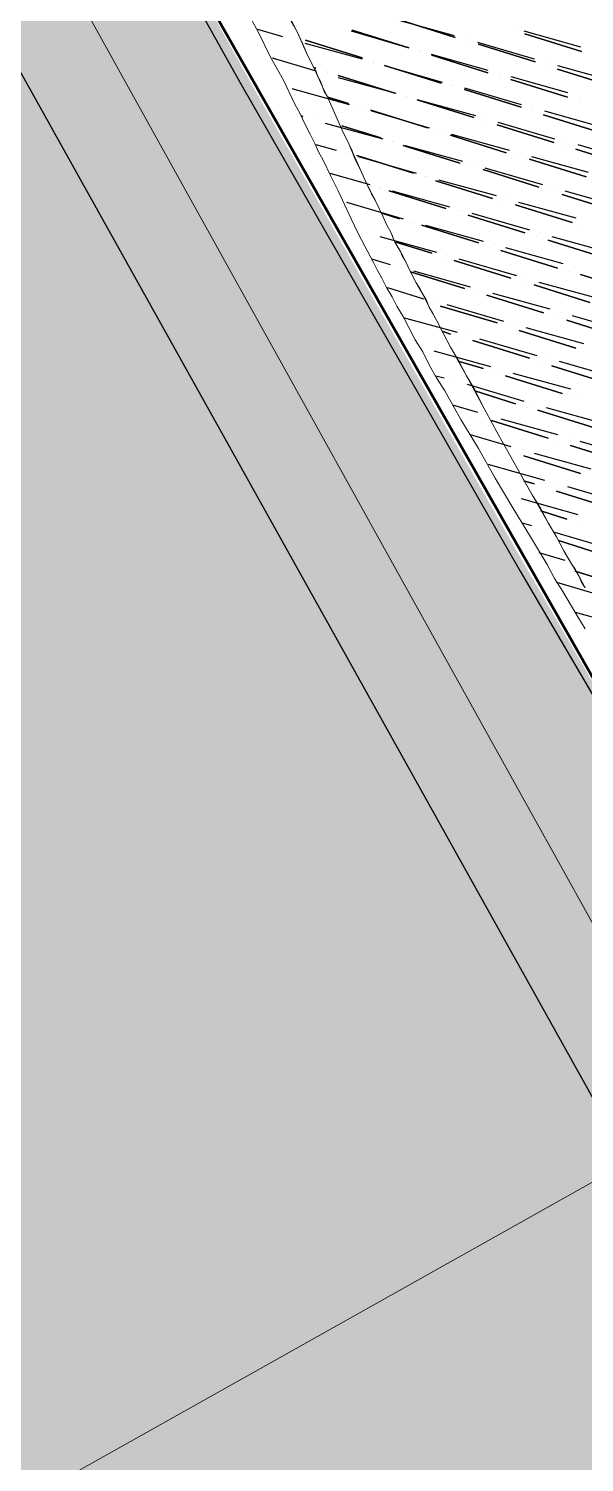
# Model space of a CAD drawing. Header units: millimetres. Extents: x -5841 to 140562, y 1006 to 102310.
# Drawn here: x 102873 to 103506, y 36727 to 38359 of the extents above; entities that cross this region are included whole.
import ezdxf

# ---------------------------------------------------------------- set-up
doc = ezdxf.new("R2010")
doc.units = ezdxf.units.MM
doc.header["$LTSCALE"] = 10
doc.layers.add('PDF18_0', color=7, linetype='Continuous')
doc.layers.add('PDF18_WALLS', color=7, linetype='Continuous')
for name, color, linetype, true_color in [('PDF18_1_DRAWING', 7, 'Continuous', 0x5cb800), ('PDF18_KD - WALL - LOADBEARING', 7, 'Continuous', 0xc0ab87), ('PDF18_SURVEY_POINTS', 7, 'Continuous', 0x636466)]:
    doc.layers.add(name, color=color, linetype=linetype, true_color=true_color)

msp = doc.modelspace()

# ---------------------------------------------------------------- linework, layer by layer
at = {"layer": 'PDF18_0', "color": 1, "lineweight": 60}
msp.add_lwpolyline([(105335.8975, 37880.79667), (103841.56867, 37047.90943), (102962.11594, 38591.97867), (102793.8452, 38887.24619), (102962.11594, 38591.97867), (103841.56867, 37047.90943), (105335.8975, 37880.79667), (103841.56867, 37047.90943), (102962.11594, 38591.97867), (102793.8452, 38887.24619), (102543.02656, 39452.38188), (95831.24651, 38675.58488), (95818.54683, 38660.76859), (91849.89732, 37215.12186)], dxfattribs=at)
at = {"layer": 'PDF18_0', "lineweight": 0}
for points in [[(103103.92902, 38412.06655), (103134.61991, 38354.918), (103148.37789, 38326.34372), (103163.19419, 38299.88606), (103175.89386, 38273.4284), (103182.2437, 38261.78703), (103187.53524, 38250.14565), (103193.88508, 38238.50428), (103199.17661, 38227.92122), (103203.40983, 38218.39646), (103208.70137, 38208.8717), (103217.16782, 38190.88049), (103225.63427, 38173.94758), (103240.45056, 38142.19839), (103247.85871, 38126.32379), (103256.32516, 38110.44919), (103265.84992, 38092.45798), (103270.08315, 38083.99153), (103275.37468, 38074.46677), (103280.66621, 38063.8837), (103287.01605, 38053.30064), (103292.30758, 38042.71757), (103299.71573, 38031.0762), (103306.06557, 38018.37652), (103313.47371, 38004.61854), (103321.94017, 37990.86055), (103329.34831, 37976.04426), (103337.81476, 37961.22797), (103347.33952, 37946.41168), (103365.33073, 37913.60418), (103385.43856, 37880.79667), (103404.48808, 37846.93086), (103424.5959, 37813.06506), (103444.70372, 37780.25755), (103463.75324, 37748.50836), (103472.21969, 37732.63376), (103481.74445, 37717.81747), (103490.21091, 37703.00118), (103498.67736, 37689.24319), (103507.14381, 37675.48521)], [(103165.3108, 38382.43397), (103179.06878, 38354.918), (103190.71016, 38328.46034), (103197.05999, 38315.76066), (103202.35153, 38304.11929), (103207.64306, 38292.47792), (103212.93459, 38281.89485), (103217.16782, 38272.37009), (103221.40105, 38262.84533), (103229.8675, 38243.79582), (103238.33395, 38226.86291), (103252.09193, 38195.11371), (103259.50008, 38179.23912), (103267.96653, 38163.36452), (103276.43298, 38145.37331), (103280.66621, 38135.84855), (103285.95774, 38126.32379), (103290.19097, 38115.74072), (103296.54081, 38105.15766), (103301.83234, 38094.57459), (103308.18218, 38081.87492), (103314.53202, 38069.17524), (103321.94017, 38056.47556), (103329.34831, 38041.65927), (103337.81476, 38026.84298), (103345.22291, 38012.02668), (103353.68936, 37996.15209), (103371.68057, 37963.34458), (103389.67178, 37930.53708), (103408.7213, 37895.61296), (103427.77082, 37861.74716), (103446.82034, 37827.88135), (103464.81155, 37796.13215), (103474.33631, 37780.25755), (103482.80276, 37764.38295), (103491.26921, 37749.56666), (103499.73566, 37735.80868), (103507.14381, 37722.05069)], [(103171.66064, 38367.61768), (103179.06878, 38354.918), (103185.41862, 38341.16002), (103190.71016, 38328.46034), (103197.05999, 38315.76066), (103200.23491, 38310.46913), (103202.35153, 38304.11929), (103205.52645, 38298.82775), (103207.64306, 38292.47792), (103209.75967, 38287.18638), (103212.93459, 38281.89485), (103217.16782, 38272.37009), (103221.40105, 38262.84533), (103225.63427, 38253.32057), (103229.8675, 38243.79582), (103234.10072, 38235.32936), (103238.33395, 38226.86291), (103241.50887, 38219.45476), (103244.68379, 38210.98831), (103252.09193, 38195.11371), (103259.50008, 38179.23912), (103263.73331, 38170.77266), (103267.96653, 38163.36452), (103272.19976, 38153.83976), (103276.43298, 38145.37331), (103280.66621, 38135.84855), (103285.95774, 38126.32379), (103288.07436, 38121.03226), (103290.19097, 38115.74072), (103293.36589, 38110.44919), (103296.54081, 38105.15766), (103298.65742, 38099.86613), (103301.83234, 38094.57459), (103305.00726, 38088.22475), (103308.18218, 38081.87492), (103311.3571, 38075.52508), (103314.53202, 38069.17524), (103318.76525, 38062.8254), (103321.94017, 38056.47556), (103326.17339, 38049.06741), (103329.34831, 38041.65927), (103333.58154, 38034.25112), (103337.81476, 38026.84298), (103345.22291, 38012.02668), (103353.68936, 37996.15209), (103363.21412, 37980.27749), (103371.68057, 37963.34458), (103381.20533, 37947.46999), (103389.67178, 37930.53708), (103408.7213, 37895.61296), (103427.77082, 37861.74716), (103437.29558, 37844.81425), (103446.82034, 37827.88135), (103456.3451, 37812.00675), (103464.81155, 37796.13215), (103474.33631, 37780.25755), (103482.80276, 37764.38295), (103487.03599, 37756.97481), (103491.26921, 37749.56666), (103495.50244, 37743.21682), (103499.73566, 37735.80868), (103502.91058, 37728.40053), (103507.14381, 37722.05069)], [(103507.14381, 37722.05069), (103499.73566, 37735.80868), (103491.26921, 37749.56666), (103482.80276, 37764.38295), (103474.33631, 37780.25755), (103464.81155, 37796.13215), (103456.3451, 37812.00675), (103446.82034, 37827.88135), (103427.77082, 37861.74716), (103408.7213, 37895.61296), (103389.67178, 37930.53708), (103371.68057, 37963.34458), (103363.21412, 37980.27749), (103353.68936, 37996.15209), (103345.22291, 38012.02668), (103337.81476, 38026.84298), (103329.34831, 38041.65927), (103321.94017, 38056.47556), (103314.53202, 38069.17524), (103308.18218, 38081.87492), (103301.83234, 38094.57459), (103296.54081, 38105.15766), (103290.19097, 38115.74072), (103285.95774, 38126.32379), (103280.66621, 38135.84855), (103276.43298, 38145.37331), (103272.19976, 38153.83976), (103267.96653, 38163.36452), (103259.50008, 38179.23912), (103252.09193, 38195.11371), (103244.68379, 38210.98831), (103238.33395, 38226.86291), (103229.8675, 38243.79582), (103225.63427, 38253.32057), (103221.40105, 38262.84533), (103217.16782, 38272.37009), (103212.93459, 38281.89485), (103207.64306, 38292.47792), (103202.35153, 38304.11929), (103197.05999, 38315.76066), (103190.71016, 38328.46034), (103185.41862, 38341.16002), (103179.06878, 38354.918), (103171.66064, 38367.61768)]]:
    msp.add_lwpolyline(points, dxfattribs=at)
at = {"layer": 'PDF18_0', "lineweight": 25}
for points in [[(103119.80362, 38282.95316), (103119.80362, 38282.95316)], [(102949.41627, 37763.32465), (102949.41627, 37763.32465)], [(103269.02484, 37759.09142), (103269.02484, 37759.09142)], [(103437.29558, 37725.22561), (103437.29558, 37725.22561)]]:
    msp.add_lwpolyline(points, dxfattribs=at)
at = {"layer": 'PDF18_1_DRAWING', "lineweight": 25}
for points in [[(103293.36589, 38368.67599), (103357.92259, 38350.68478)], [(103295.4825, 38368.67599), (103358.98089, 38348.56816)], [(103133.5616, 38358.09292), (103162.13588, 38349.62647)], [(103240.45056, 38355.97631), (103306.06557, 38336.92679), (103241.50887, 38357.03461), (103306.06557, 38336.92679), (103241.50887, 38357.03461)], [(103425.65421, 38355.97631), (103425.65421, 38355.97631)], [(103425.65421, 38355.97631), (103425.65421, 38355.97631)], [(103425.65421, 38355.97631), (103425.65421, 38355.97631)], [(103437.29558, 38355.97631), (103501.85228, 38337.9851)], [(103438.35388, 38352.80139), (103502.91058, 38332.69356)], [(103174.83556, 38346.45155), (103174.83556, 38346.45155)], [(103187.53524, 38342.21832), (103253.15024, 38324.22711)], [(103188.59354, 38345.39324), (103253.15024, 38325.28542)], [(103318.76525, 38333.75187), (103318.76525, 38333.75187)], [(103371.68057, 38346.45155), (103371.68057, 38346.45155)], [(103372.73888, 38344.33494), (103372.73888, 38344.33494)], [(103372.73888, 38344.33494), (103372.73888, 38344.33494)], [(103372.73888, 38344.33494), (103372.73888, 38344.33494)], [(103384.38025, 38343.27663), (103448.93695, 38324.22711)], [(103385.43856, 38341.16002), (103449.99526, 38321.05219)], [(103150.49451, 38325.28542), (103200.23491, 38310.46913)], [(103265.84992, 38321.05219), (103265.84992, 38321.05219)], [(103265.84992, 38321.05219), (103265.84992, 38321.05219)], [(103265.84992, 38321.05219), (103265.84992, 38321.05219)], [(103265.84992, 38319.99389), (103265.84992, 38319.99389)], [(103318.76525, 38332.69356), (103318.76525, 38332.69356)], [(103318.76525, 38332.69356), (103318.76525, 38332.69356)], [(103318.76525, 38332.69356), (103318.76525, 38332.69356)], [(103331.46492, 38329.51864), (103396.02162, 38311.52743)], [(103332.52323, 38328.46034), (103396.02162, 38308.35251)], [(103462.69494, 38321.05219), (103462.69494, 38321.05219)], [(103198.1183, 38313.64405), (103200.23491, 38313.64405)], [(103212.93459, 38309.41082), (103212.93459, 38309.41082)], [(103212.93459, 38309.41082), (103212.93459, 38309.41082)], [(103212.93459, 38309.41082), (103212.93459, 38309.41082)], [(103212.93459, 38307.29421), (103212.93459, 38307.29421)], [(103225.63427, 38305.17759), (103290.19097, 38285.06977)], [(103225.63427, 38303.06098), (103291.24928, 38285.06977)], [(103343.1063, 38296.71114), (103278.5496, 38316.81897), (103343.1063, 38296.71114), (103278.5496, 38316.81897), (103344.1646, 38297.76945)], [(103409.77961, 38307.29421), (103409.77961, 38307.29421)], [(103409.77961, 38305.17759), (103409.77961, 38305.17759)], [(103409.77961, 38305.17759), (103409.77961, 38305.17759)], [(103409.77961, 38305.17759), (103409.77961, 38305.17759)], [(103422.47929, 38304.11929), (103487.03599, 38286.12808)], [(103422.47929, 38300.94437), (103487.03599, 38280.83654)], [(103462.69494, 38316.81897), (103462.69494, 38316.81897)], [(103462.69494, 38316.81897), (103462.69494, 38316.81897)], [(103462.69494, 38316.81897), (103462.69494, 38316.81897)], [(103475.39461, 38316.81897), (103539.95131, 38298.82775)], [(103475.39461, 38312.58574), (103539.95131, 38292.47792)], [(103172.71894, 38290.3613), (103238.33395, 38272.37009)], [(103355.80598, 38293.53622), (103355.80598, 38293.53622)], [(103355.80598, 38293.53622), (103355.80598, 38293.53622)], [(103355.80598, 38293.53622), (103355.80598, 38293.53622)], [(103356.86428, 38294.59453), (103356.86428, 38294.59453)], [(103369.56396, 38291.41961), (103434.12066, 38272.37009)], [(103369.56396, 38289.303), (103434.12066, 38269.19517)], [(103213.9929, 38280.83654), (103237.27564, 38273.4284)], [(103249.97532, 38269.19517), (103249.97532, 38269.19517)], [(103249.97532, 38269.19517), (103249.97532, 38269.19517)], [(103249.97532, 38269.19517), (103249.97532, 38269.19517)], [(103302.89065, 38280.83654), (103302.89065, 38280.83654)], [(103302.89065, 38280.83654), (103302.89065, 38280.83654)], [(103302.89065, 38280.83654), (103302.89065, 38280.83654)], [(103303.94895, 38281.89485), (103303.94895, 38281.89485)], [(103315.59033, 38277.66162), (103380.14703, 38257.5538)], [(103316.64863, 38277.66162), (103382.26364, 38259.67041)], [(103447.87864, 38269.19517), (103447.87864, 38269.19517)], [(103499.73566, 38276.60332), (103499.73566, 38276.60332)], [(103499.73566, 38276.60332), (103499.73566, 38276.60332)], [(103499.73566, 38276.60332), (103499.73566, 38276.60332)], [(103500.79397, 38281.89485), (103500.79397, 38281.89485)], [(103183.30201, 38259.67041), (103185.41862, 38258.61211)], [(103198.1183, 38255.43719), (103198.1183, 38255.43719)], [(103251.03363, 38268.13687), (103251.03363, 38268.13687)], [(103262.675, 38266.02025), (103327.2317, 38245.91243)], [(103263.73331, 38264.96195), (103329.34831, 38245.91243)], [(103393.90501, 38253.32057), (103393.90501, 38253.32057)], [(103393.90501, 38253.32057), (103393.90501, 38253.32057)], [(103393.90501, 38253.32057), (103393.90501, 38253.32057)], [(103394.96332, 38255.43719), (103394.96332, 38255.43719)], [(103407.663, 38252.26227), (103472.21969, 38233.21275)], [(103446.82034, 38264.96195), (103446.82034, 38264.96195)], [(103446.82034, 38264.96195), (103446.82034, 38264.96195)], [(103446.82034, 38264.96195), (103446.82034, 38264.96195)], [(103459.52002, 38260.72872), (103524.07671, 38240.6209)], [(103460.57832, 38264.96195), (103525.13502, 38246.97073)], [(103210.81798, 38251.20396), (103276.43298, 38233.21275)], [(103229.8675, 38248.02904), (103274.31637, 38234.27106)], [(103339.93138, 38241.6792), (103339.93138, 38241.6792)], [(103339.93138, 38241.6792), (103339.93138, 38241.6792)], [(103339.93138, 38241.6792), (103339.93138, 38241.6792)], [(103342.04799, 38242.73751), (103342.04799, 38242.73751)], [(103353.68936, 38237.44598), (103417.18775, 38217.33815)], [(103354.74767, 38238.50428), (103420.36267, 38220.51307)], [(103406.60469, 38249.08735), (103471.16139, 38228.97952)], [(103200.23491, 38226.86291), (103223.51766, 38220.51307)], [(103287.01605, 38230.03783), (103287.01605, 38230.03783)], [(103287.01605, 38230.03783), (103287.01605, 38230.03783)], [(103287.01605, 38230.03783), (103287.01605, 38230.03783)], [(103289.13266, 38230.03783), (103289.13266, 38230.03783)], [(103299.71573, 38225.8046), (103364.27243, 38205.69678)], [(103301.83234, 38225.8046), (103367.44735, 38207.81339)], [(103483.86107, 38225.8046), (103483.86107, 38225.8046)], [(103483.86107, 38225.8046), (103483.86107, 38225.8046)], [(103483.86107, 38225.8046), (103483.86107, 38225.8046)], [(103485.97768, 38230.03783), (103485.97768, 38230.03783)], [(103496.56074, 38221.57138), (103561.11744, 38201.46355)], [(103498.67736, 38226.86291), (103563.23406, 38207.81339)], [(103236.21734, 38216.27985), (103236.21734, 38216.27985)], [(103246.8004, 38214.16323), (103311.3571, 38194.05541)], [(103248.91701, 38213.10493), (103314.53202, 38194.05541)], [(103380.14703, 38203.58017), (103380.14703, 38203.58017)], [(103430.94574, 38213.10493), (103430.94574, 38213.10493)], [(103430.94574, 38213.10493), (103430.94574, 38213.10493)], [(103430.94574, 38213.10493), (103430.94574, 38213.10493)], [(103433.06235, 38217.33815), (103433.06235, 38217.33815)], [(103443.64542, 38209.93001), (103508.20212, 38189.82218)], [(103445.76203, 38213.10493), (103510.31873, 38195.11371)], [(103216.10951, 38194.05541), (103261.61669, 38181.35573)], [(103324.05678, 38189.82218), (103324.05678, 38189.82218)], [(103324.05678, 38189.82218), (103324.05678, 38189.82218)], [(103324.05678, 38189.82218), (103324.05678, 38189.82218)], [(103327.2317, 38190.88049), (103327.2317, 38190.88049)], [(103376.97211, 38201.46355), (103376.97211, 38201.46355)], [(103376.97211, 38201.46355), (103376.97211, 38201.46355)], [(103376.97211, 38201.46355), (103376.97211, 38201.46355)], [(103390.73009, 38198.28863), (103454.22848, 38178.18081)], [(103392.8467, 38200.40525), (103458.46171, 38181.35573)], [(103271.14145, 38178.18081), (103271.14145, 38178.18081)], [(103271.14145, 38178.18081), (103271.14145, 38178.18081)], [(103271.14145, 38178.18081), (103271.14145, 38178.18081)], [(103274.31637, 38177.1225), (103274.31637, 38177.1225)], [(103283.84113, 38173.94758), (103348.39783, 38153.83976)], [(103287.01605, 38173.94758), (103352.63106, 38155.95637)], [(103336.75646, 38185.58896), (103401.31316, 38165.48113)], [(103339.93138, 38186.64726), (103405.54638, 38168.65605)], [(103467.98647, 38173.94758), (103467.98647, 38173.94758)], [(103467.98647, 38173.94758), (103467.98647, 38173.94758)], [(103467.98647, 38173.94758), (103467.98647, 38173.94758)], [(103471.16139, 38178.18081), (103471.16139, 38178.18081)], [(103483.86107, 38173.94758), (103548.41776, 38155.95637)], [(103235.15903, 38161.24791), (103299.71573, 38142.19839)], [(103414.01283, 38162.30621), (103414.01283, 38162.30621)], [(103414.01283, 38162.30621), (103414.01283, 38162.30621)], [(103414.01283, 38162.30621), (103414.01283, 38162.30621)], [(103418.24606, 38165.48113), (103418.24606, 38165.48113)], [(103427.77082, 38158.07299), (103492.32752, 38137.96516)], [(103430.94574, 38161.24791), (103496.56074, 38143.25669)], [(103480.68615, 38169.71436), (103545.24284, 38149.60653)], [(103275.37468, 38148.54823), (103295.4825, 38142.19839)], [(103308.18218, 38137.96516), (103308.18218, 38137.96516)], [(103308.18218, 38137.96516), (103308.18218, 38137.96516)], [(103308.18218, 38137.96516), (103308.18218, 38137.96516)], [(103312.41541, 38139.02347), (103312.41541, 38139.02347)], [(103361.09751, 38150.66484), (103361.09751, 38150.66484)], [(103361.09751, 38150.66484), (103361.09751, 38150.66484)], [(103361.09751, 38150.66484), (103361.09751, 38150.66484)], [(103365.33073, 38151.72315), (103365.33073, 38151.72315)], [(103373.79719, 38146.43161), (103438.35388, 38126.32379)], [(103378.03041, 38148.54823), (103443.64542, 38129.49871)], [(103259.50008, 38125.26548), (103259.50008, 38125.26548)], [(103273.25807, 38122.09056), (103337.81476, 38104.09935)], [(103320.88186, 38134.79024), (103385.43856, 38114.68242)], [(103325.11509, 38134.79024), (103390.73009, 38116.79903)], [(103452.11187, 38122.09056), (103452.11187, 38122.09056)], [(103452.11187, 38122.09056), (103452.11187, 38122.09056)], [(103452.11187, 38122.09056), (103452.11187, 38122.09056)], [(103456.3451, 38126.32379), (103456.3451, 38126.32379)], [(103469.04477, 38122.09056), (103533.60147, 38104.09935)], [(103505.0272, 38133.73194), (103505.0272, 38133.73194)], [(103505.0272, 38133.73194), (103505.0272, 38133.73194)], [(103505.0272, 38133.73194), (103505.0272, 38133.73194)], [(103291.24928, 38115.74072), (103332.52323, 38103.04105)], [(103398.13824, 38110.44919), (103398.13824, 38110.44919)], [(103398.13824, 38110.44919), (103398.13824, 38110.44919)], [(103398.13824, 38110.44919), (103398.13824, 38110.44919)], [(103403.42977, 38112.5658), (103403.42977, 38112.5658)], [(103410.83791, 38106.21597), (103475.39461, 38086.10814)], [(103416.12945, 38109.39089), (103481.74445, 38091.39967)], [(103464.81155, 38117.85734), (103529.36825, 38097.74951)], [(103263.73331, 38096.69121), (103284.89944, 38090.34137)], [(103345.22291, 38098.80782), (103345.22291, 38098.80782)], [(103345.22291, 38098.80782), (103345.22291, 38098.80782)], [(103345.22291, 38098.80782), (103345.22291, 38098.80782)], [(103350.51444, 38099.86613), (103350.51444, 38099.86613)], [(103357.92259, 38094.57459), (103422.47929, 38074.46677)], [(103363.21412, 38096.69121), (103428.82913, 38077.64169)], [(103297.59912, 38087.16645), (103297.59912, 38087.16645)], [(103308.18218, 38081.87492), (103369.56396, 38062.8254)], [(103311.3571, 38082.93322), (103375.9138, 38064.94201)], [(103441.5288, 38074.46677), (103441.5288, 38074.46677)], [(103489.1526, 38082.93322), (103489.1526, 38082.93322)], [(103489.1526, 38082.93322), (103489.1526, 38082.93322)], [(103489.1526, 38082.93322), (103489.1526, 38082.93322)], [(103494.44413, 38087.16645), (103494.44413, 38087.16645)], [(103501.85228, 38078.7), (103566.40898, 38058.59217)], [(103281.72452, 38063.8837), (103322.99847, 38051.18403)], [(103382.26364, 38058.59217), (103382.26364, 38058.59217)], [(103382.26364, 38058.59217), (103382.26364, 38058.59217)], [(103382.26364, 38058.59217), (103382.26364, 38058.59217)], [(103388.61348, 38060.70878), (103388.61348, 38060.70878)], [(103401.31316, 38057.53386), (103466.92816, 38039.54265)], [(103435.17897, 38070.23354), (103435.17897, 38070.23354)], [(103435.17897, 38070.23354), (103435.17897, 38070.23354)], [(103435.17897, 38070.23354), (103435.17897, 38070.23354)], [(103448.93695, 38067.05862), (103512.43534, 38046.9508)], [(103454.22848, 38070.23354), (103519.84349, 38052.24233)], [(103329.34831, 38046.9508), (103329.34831, 38046.9508)], [(103329.34831, 38046.9508), (103329.34831, 38046.9508)], [(103329.34831, 38046.9508), (103329.34831, 38046.9508)], [(103335.69815, 38048.00911), (103335.69815, 38048.00911)], [(103342.04799, 38042.71757), (103406.60469, 38023.66806)], [(103349.45614, 38044.83419), (103414.01283, 38025.78467)], [(103394.96332, 38055.41725), (103459.52002, 38035.30943)], [(103299.71573, 38030.01789), (103361.09751, 38013.08499)], [(103472.21969, 38031.0762), (103472.21969, 38031.0762)], [(103472.21969, 38031.0762), (103472.21969, 38031.0762)], [(103472.21969, 38031.0762), (103472.21969, 38031.0762)], [(103479.62784, 38035.30943), (103479.62784, 38035.30943)], [(103485.97768, 38026.84298), (103549.47607, 38006.73515)], [(103492.32752, 38032.13451), (103557.94252, 38013.08499)], [(103344.1646, 38014.1433), (103353.68936, 38010.96838)], [(103366.38904, 38007.79346), (103366.38904, 38007.79346)], [(103366.38904, 38007.79346), (103366.38904, 38007.79346)], [(103366.38904, 38007.79346), (103366.38904, 38007.79346)], [(103373.79719, 38008.85176), (103373.79719, 38008.85176)], [(103419.30437, 38019.43483), (103419.30437, 38019.43483)], [(103419.30437, 38019.43483), (103419.30437, 38019.43483)], [(103419.30437, 38019.43483), (103419.30437, 38019.43483)], [(103426.71251, 38022.60975), (103426.71251, 38022.60975)], [(103432.00405, 38015.2016), (103496.56074, 37995.09378)], [(103439.41219, 38018.37652), (103505.0272, 38000.38531)], [(103320.88186, 37996.15209), (103320.88186, 37996.15209)], [(103334.63984, 37991.91886), (103399.19654, 37973.92765)], [(103379.08872, 38003.56023), (103443.64542, 37983.45241)], [(103386.49686, 38005.67684), (103452.11187, 37986.62733)], [(103362.15581, 37980.27749), (103390.73009, 37971.81104)], [(103456.3451, 37979.21918), (103456.3451, 37979.21918)], [(103456.3451, 37979.21918), (103456.3451, 37979.21918)], [(103456.3451, 37979.21918), (103456.3451, 37979.21918)], [(103464.81155, 37983.45241), (103464.81155, 37983.45241)], [(103469.04477, 37974.98595), (103533.60147, 37954.87813)], [(103477.51123, 37980.27749), (103543.12623, 37961.22797)], [(103336.75646, 37963.34458), (103346.28122, 37961.22797)], [(103403.42977, 37967.57781), (103403.42977, 37967.57781)], [(103403.42977, 37967.57781), (103403.42977, 37967.57781)], [(103403.42977, 37967.57781), (103403.42977, 37967.57781)], [(103411.89622, 37970.75273), (103411.89622, 37970.75273)], [(103416.12945, 37963.34458), (103480.68615, 37943.23676)], [(103424.5959, 37966.5195), (103490.21091, 37948.52829)], [(103358.98089, 37956.99474), (103358.98089, 37956.99474)], [(103372.73888, 37953.81982), (103437.29558, 37934.77031)], [(103381.20533, 37946.41168), (103427.77082, 37931.59539)], [(103502.91058, 37944.29507), (103502.91058, 37944.29507)], [(103355.80598, 37930.53708), (103384.38025, 37922.07063)], [(103440.4705, 37927.36216), (103440.4705, 37927.36216)], [(103440.4705, 37927.36216), (103440.4705, 37927.36216)], [(103440.4705, 37927.36216), (103440.4705, 37927.36216)], [(103449.99526, 37931.59539), (103449.99526, 37931.59539)], [(103462.69494, 37927.36216), (103528.30994, 37909.37095)], [(103493.38582, 37940.06184), (103493.38582, 37940.06184)], [(103493.38582, 37940.06184), (103493.38582, 37940.06184)], [(103493.38582, 37940.06184), (103493.38582, 37940.06184)], [(103397.07993, 37918.89571), (103397.07993, 37918.89571)], [(103400.25485, 37912.54587), (103464.81155, 37892.43805)], [(103410.83791, 37914.66248), (103475.39461, 37896.67127)], [(103453.17018, 37924.18724), (103517.72688, 37904.07942)], [(103375.9138, 37896.67127), (103422.47929, 37882.91329)], [(103435.17897, 37879.73837), (103435.17897, 37879.73837)], [(103477.51123, 37888.20482), (103477.51123, 37888.20482)], [(103477.51123, 37888.20482), (103477.51123, 37888.20482)], [(103477.51123, 37888.20482), (103477.51123, 37888.20482)], [(103488.09429, 37892.43805), (103488.09429, 37892.43805)], [(103490.21091, 37883.97159), (103554.7676, 37863.86377)], [(103500.79397, 37889.26313), (103566.40898, 37870.21361)], [(103396.02162, 37862.80546), (103460.57832, 37844.81425)], [(103424.5959, 37876.56345), (103424.5959, 37876.56345)], [(103424.5959, 37876.56345), (103424.5959, 37876.56345)], [(103424.5959, 37876.56345), (103424.5959, 37876.56345)], [(103437.29558, 37872.33022), (103501.85228, 37852.2224)], [(103448.93695, 37875.50514), (103513.49365, 37857.51393)], [(103420.36267, 37827.88135), (103420.36267, 37827.88135)], [(103437.29558, 37843.75594), (103448.93695, 37840.58102)], [(103461.63663, 37836.3478), (103461.63663, 37836.3478)], [(103461.63663, 37836.3478), (103461.63663, 37836.3478)], [(103461.63663, 37836.3478), (103461.63663, 37836.3478)], [(103473.278, 37840.58102), (103473.278, 37840.58102)], [(103474.33631, 37832.11457), (103538.89301, 37812.00675)], [(103487.03599, 37837.40611), (103551.59268, 37818.35659)], [(103434.12066, 37823.64812), (103498.67736, 37805.65691)], [(103435.17897, 37796.13215), (103445.76203, 37792.95723)], [(103456.3451, 37809.89014), (103485.97768, 37800.36538)], [(103498.67736, 37797.19046), (103498.67736, 37797.19046)], [(103498.67736, 37797.19046), (103498.67736, 37797.19046)], [(103498.67736, 37797.19046), (103498.67736, 37797.19046)], [(103458.46171, 37788.724), (103458.46171, 37788.724)], [(103472.21969, 37785.54909), (103536.77639, 37766.49957)], [(103476.45292, 37776.02433), (103523.01841, 37761.20803)], [(103454.22848, 37762.26634), (103483.86107, 37753.79989)], [(103496.56074, 37749.56666), (103496.56074, 37749.56666)], [(103495.50244, 37741.10021), (103560.05914, 37720.99239)], [(103474.33631, 37728.40053), (103521.9601, 37714.64255)], [(103495.50244, 37694.53472), (103560.05914, 37676.54351)]]:
    msp.add_lwpolyline(points, dxfattribs=at)
for points in [[(103358.98089, 38348.56816), (103295.4825, 38368.67599)], [(103502.91058, 38332.69356), (103438.35388, 38352.80139)], [(103253.15024, 38325.28542), (103188.59354, 38345.39324)], [(103449.99526, 38321.05219), (103385.43856, 38341.16002)], [(103396.02162, 38308.35251), (103332.52323, 38328.46034)], [(103200.23491, 38313.64405), (103198.1183, 38313.64405)], [(103290.19097, 38285.06977), (103225.63427, 38305.17759)], [(103487.03599, 38280.83654), (103422.47929, 38300.94437)], [(103539.95131, 38292.47792), (103475.39461, 38312.58574)], [(103434.12066, 38269.19517), (103369.56396, 38289.303)], [(103237.27564, 38273.4284), (103213.9929, 38280.83654)], [(103380.14703, 38257.5538), (103315.59033, 38277.66162)], [(103327.2317, 38245.91243), (103262.675, 38266.02025)], [(103524.07671, 38240.6209), (103459.52002, 38260.72872)], [(103274.31637, 38234.27106), (103229.8675, 38248.02904)], [(103417.18775, 38217.33815), (103353.68936, 38237.44598)], [(103471.16139, 38228.97952), (103406.60469, 38249.08735)], [(103364.27243, 38205.69678), (103299.71573, 38225.8046)], [(103561.11744, 38201.46355), (103496.56074, 38221.57138)], [(103311.3571, 38194.05541), (103246.8004, 38214.16323)], [(103508.20212, 38189.82218), (103443.64542, 38209.93001)], [(103454.22848, 38178.18081), (103390.73009, 38198.28863)], [(103348.39783, 38153.83976), (103283.84113, 38173.94758)], [(103401.31316, 38165.48113), (103336.75646, 38185.58896)], [(103492.32752, 38137.96516), (103427.77082, 38158.07299)], [(103545.24284, 38149.60653), (103480.68615, 38169.71436)], [(103295.4825, 38142.19839), (103275.37468, 38148.54823)], [(103438.35388, 38126.32379), (103373.79719, 38146.43161)], [(103385.43856, 38114.68242), (103320.88186, 38134.79024)], [(103332.52323, 38103.04105), (103291.24928, 38115.74072)], [(103475.39461, 38086.10814), (103410.83791, 38106.21597)], [(103529.36825, 38097.74951), (103464.81155, 38117.85734)], [(103422.47929, 38074.46677), (103357.92259, 38094.57459)], [(103369.56396, 38062.8254), (103308.18218, 38081.87492)], [(103566.40898, 38058.59217), (103501.85228, 38078.7)], [(103512.43534, 38046.9508), (103448.93695, 38067.05862)], [(103406.60469, 38023.66806), (103342.04799, 38042.71757)], [(103459.52002, 38035.30943), (103394.96332, 38055.41725)], [(103549.47607, 38006.73515), (103485.97768, 38026.84298)], [(103353.68936, 38010.96838), (103344.1646, 38014.1433)], [(103496.56074, 37995.09378), (103432.00405, 38015.2016)], [(103443.64542, 37983.45241), (103379.08872, 38003.56023)], [(103390.73009, 37971.81104), (103362.15581, 37980.27749)], [(103533.60147, 37954.87813), (103469.04477, 37974.98595)], [(103480.68615, 37943.23676), (103416.12945, 37963.34458)], [(103427.77082, 37931.59539), (103381.20533, 37946.41168)], [(103464.81155, 37892.43805), (103400.25485, 37912.54587)], [(103517.72688, 37904.07942), (103453.17018, 37924.18724)], [(103554.7676, 37863.86377), (103490.21091, 37883.97159)], [(103501.85228, 37852.2224), (103437.29558, 37872.33022)], [(103448.93695, 37840.58102), (103437.29558, 37843.75594)], [(103538.89301, 37812.00675), (103474.33631, 37832.11457)], [(103485.97768, 37800.36538), (103456.3451, 37809.89014)], [(103523.01841, 37761.20803), (103476.45292, 37776.02433)], [(103560.05914, 37720.99239), (103495.50244, 37741.10021)]]:
    msp.add_lwpolyline(points, close=True, dxfattribs=at)
at = {"layer": 'PDF18_KD - WALL - LOADBEARING', "color": 0, "lineweight": 0, "true_color": 0x939598}
msp.add_lwpolyline([(97648.35883, 33753.40118), (99388.21477, 34733.39304), (100440.17147, 35320.75316), (102180.02741, 36296.51179), (103640.49043, 37115.64105), (103283.84113, 37756.97481), (102480.58647, 39202.62154)], dxfattribs=at)
at = {"layer": 'PDF18_KD - WALL - LOADBEARING', "color": 0, "true_color": 0x939598, "transparency": 33554559}
for points in [[(102789.61198, 38901.00417), (102647.7989, 38901.00417), (103134.61991, 38281.89485)], [(102647.7989, 38901.00417), (103134.61991, 38281.89485), (102991.74853, 38281.89485)], [(103134.61991, 38281.89485), (102991.74853, 38281.89485), (103433.06235, 37756.97481)], [(102991.74853, 38281.89485), (103433.06235, 37756.97481), (103283.84113, 37756.97481)], [(103433.06235, 37756.97481), (103283.84113, 37756.97481), (103452.11187, 37724.16731)], [(103283.84113, 37756.97481), (103452.11187, 37724.16731), (103301.83234, 37724.16731)], [(103452.11187, 37724.16731), (103301.83234, 37724.16731), (103749.49601, 37211.94694)], [(103301.83234, 37724.16731), (103749.49601, 37211.94694), (103586.5168, 37211.94694)], [(103639.43213, 37115.64105), (103759.02077, 37002.40225), (103437.29558, 37002.40225)], [(103437.29558, 37002.40225), (102787.49537, 36459.491), (102471.06171, 36459.491)], [(103759.02077, 37002.40225), (103437.29558, 37002.40225), (102787.49537, 36459.491)], [(103588.63341, 36907.15466), (103231.98411, 36459.491), (102787.49537, 36459.491)], [(103996.08143, 36907.15466), (103588.63341, 36907.15466), (103231.98411, 36459.491)]]:
    msp.add_solid(points, dxfattribs=at)
at = {"layer": 'PDF18_KD - WALL - LOADBEARING', "color": 0, "true_color": 0xfdfce3, "transparency": 33554559}
for points in [[(102889.09279, 38467.09849), (96092.64822, 38467.09849), (103640.49043, 37115.64105)], [(96092.64822, 38467.09849), (103640.49043, 37115.64105), (96206.94533, 37115.64105)], [(103640.49043, 37115.64105), (96206.94533, 37115.64105), (103330.40662, 36942.07878)], [(96206.94533, 37115.64105), (103330.40662, 36942.07878), (96221.76162, 36942.07878)], [(96221.76162, 36942.07878), (103307.12387, 36928.32079), (96075.71532, 36928.32079)], [(103330.40662, 36942.07878), (96221.76162, 36942.07878), (103307.12387, 36928.32079)], [(103307.12387, 36928.32079), (96075.71532, 36928.32079), (98831.54554, 34416.95938)], [(104034.18046, 36928.32079), (104585.55817, 36267.93751), (102884.85957, 36267.93751)]]:
    msp.add_solid(points, dxfattribs=at)
at = {"layer": 'PDF18_SURVEY_POINTS', "lineweight": 25}
for points in [[(103134.61991, 38281.89485), (103134.61991, 38281.89485)], [(103134.61991, 38281.89485), (103134.61991, 38281.89485)], [(103134.61991, 38281.89485), (103134.61991, 38281.89485)], [(103166.36911, 37967.57781), (103166.36911, 37967.57781)], [(103166.36911, 37967.57781), (103166.36911, 37967.57781)], [(103166.36911, 37967.57781), (103166.36911, 37967.57781)], [(102964.23256, 37762.26634), (102964.23256, 37762.26634)], [(102964.23256, 37762.26634), (102964.23256, 37762.26634)], [(102964.23256, 37762.26634), (102964.23256, 37762.26634)], [(103283.84113, 37756.97481), (103283.84113, 37756.97481)], [(103283.84113, 37756.97481), (103283.84113, 37756.97481)], [(103283.84113, 37756.97481), (103283.84113, 37756.97481)], [(103452.11187, 37724.16731), (103452.11187, 37724.16731)], [(103452.11187, 37724.16731), (103452.11187, 37724.16731)], [(103452.11187, 37724.16731), (103452.11187, 37724.16731)]]:
    msp.add_lwpolyline(points, dxfattribs=at)
at = {"layer": 'PDF18_WALLS', "lineweight": 25}
msp.add_lwpolyline([(96072.5404, 38460.74865), (97052.53225, 38590.92036), (98250.53525, 38758.13279), (98978.65014, 38824.8061), (100394.66429, 38990.96023), (102626.63277, 39235.42904), (102767.38754, 38916.87877), (103113.45378, 38297.76945), (103433.06235, 37741.10021), (103732.5631, 37229.93815), (103824.63577, 37066.95895)], dxfattribs=at)
at = {"layer": 'PDF18_WALLS', "lineweight": 30}
msp.add_lwpolyline([(95768.80642, 38413.12486), (98256.88509, 38753.89957), (98984.99998, 38819.51457), (100401.01413, 38982.49378), (102369.46428, 39194.15508), (103726.21326, 36764.28328), (103822.51916, 36818.25691)], dxfattribs=at)

doc.saveas('drawing.dxf')
